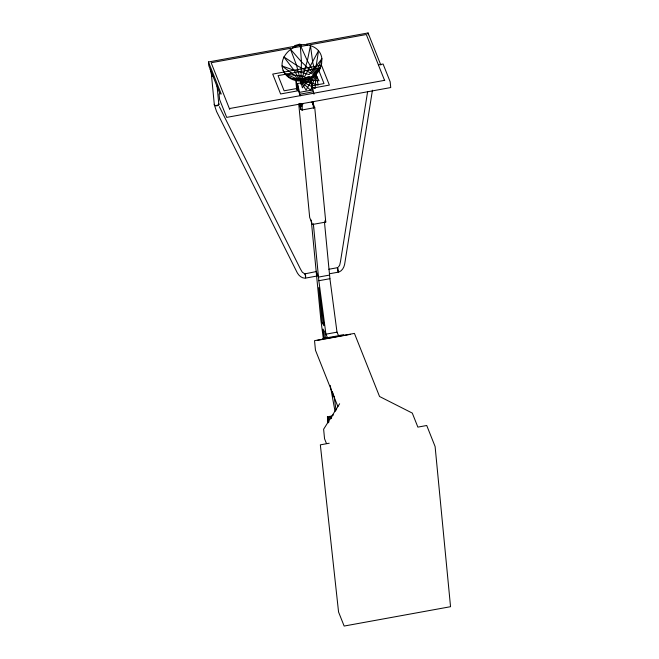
<?xml version="1.0" encoding="UTF-8"?>
<svg xmlns="http://www.w3.org/2000/svg" width="659" height="659" viewBox="0 0 659 659"><rect width="100%" height="100%" fill="white"/><g stroke="black" fill="none" stroke-linecap="round" stroke-linejoin="round"><path stroke-width="0.99" d="M321.633 63.256L321.889 58.692A20.454 17.035 -21.7 0 0 310.48 45.644C294.351 39.754 273.567 59.458 285.676 74.624A20.454 18.147 -24.9 0 0 304.054 80.653A20.454 18.147 -24.9 0 0 320.307 68.33L321.633 63.256C318.865 73.808 307.745 78.759 302.415 87.845L296.55 65.307L290.528 49.277L301.435 61.831L317.498 77.103L314.055 76.271L313.338 75.373C304.194 82.161 288.411 81.51 283.09 70.266M367.64 91.543L340.505 261.45L339.673 265.231L338.281 267.15M372.45 90.184L344.97 262.266C344.558 266.203 342.935 270.33 339.064 272.01M304.862 273.872L316.435 271.516M337.359 267.966L337.795 268.345M329.648 273.732L338.248 272.167L337.383 267.826M304.886 273.732L305.669 275.899L305.545 277.744M339.64 403.753L323.627 429.215L324.549 438.754L326.419 443.449M305.562 277.777L305.29 274.259M338.248 272.167L337.779 268.345M327.334 337.68L338.594 335.728L338.841 336.37M309.697 76.518L301.517 78.726M294.68 45.636L299.969 44.054M308.288 77.095L303.239 78.602L300.397 78.734M220.09 94.097L208.829 65.785L208.458 61.971L295.331 46.179M299.367 45.438L301.394 45.076M306.443 44.153L368.06 32.95L380.828 65.035M290.734 48.264L211.144 62.737L229.736 109.476M292.753 47.901L307.868 45.15M309.878 44.779L366.305 34.523L384.543 80.349M319.483 65.587L272.711 74.096L280.61 93.957L298.346 90.736M378.653 64.821L383.085 64.014L390.177 81.831L390.729 87.556L226.696 117.384L219.604 99.567L219.052 93.85M295.751 79.904L296.583 88.545L297.283 90.299L298.115 90.151L297.481 83.569L310.776 81.148L313.972 94.155M311.666 85.802L324.014 83.561L317.976 68.371L278.073 75.628L284.12 90.818L297.415 88.397L300.364 95.794M311.649 88.314L329.376 85.085L321.477 65.225M313.041 91.815L299.738 94.237L299.557 92.334L312.86 89.912M229.645 108.521L384.815 80.299M300.471 103.793A5.684 0.741 79.7 0 0 301.814 104.048L303.478 103.743M311.237 102.334L312.893 102.03L313.486 108.175M298.749 104.089L309.681 217.47L312.465 224.48L325.768 222.067L314.747 107.656L301.443 110.078L299.005 103.941M328.857 269.259L337.466 267.694M305.751 278.073L317.218 275.989M329.574 275.075L318.486 277.085L316.163 271.244M327.515 337.738L325.925 334.179L318.841 280.718L329.92 278.699L324.442 221.828M322.185 322.745L323.841 325.653L318.791 287.588L322.185 322.745L324.195 322.375M325.925 334.179L337.004 332.161L338.594 335.728M327.614 337.952L322.968 338.429L322.894 339.492M338.693 335.933L341.354 335.447M317.276 340.39L323.923 339.187L323.577 338.306L328.009 337.499L328.355 338.38L338.429 336.543M324.813 339.023L327.474 338.537M350.522 334.344L339.443 336.362L339.088 335.489L343.528 334.681L343.874 335.555M327.91 422.361L327.416 416.801L332.169 415.936M327.416 416.801L327.77 417.74L331.807 417.007M331.592 418.457L327.894 419.132L328.973 421.991M329.203 443.235L320.34 444.85L338.561 612.03L344.146 626.05L450.542 606.7L435.105 446.53L426.735 425.5L417.872 427.114L412.295 413.094L379.543 396.496L354.435 333.405L314.532 340.662L315.455 350.193L337.894 406.595M213.615 76.271L213.03 76.255A2.274 1.219 -5.5 0 1 211.836 74.5M304.952 278.213C300.726 278.016 297.909 274.581 296.361 270.989L216.556 111.519L214.381 104.938M304.013 273.378L302.259 272.151L300.364 268.872L219.365 106.684M304.969 273.6L305.274 274.259M333.174 414.684L332.976 415.541M300.282 45.158L307.349 60.76L319.096 80.81L303.585 79.484L300.809 84.138L301.435 61.831L300.273 45.133M308.692 77.96L309.162 79.08M312.654 102.4L314.747 107.656M325.068 220.312L325.768 222.067M208.458 61.971L221.226 94.056M297.481 83.569L299.557 92.334M332.284 391.471L333.223 396.454L332.688 392.451M330.25 385.375L335.052 411.463M329.92 278.699L337.004 332.161M334.113 396.026L336.008 410.31M325.472 338.009L324.681 331.996L323.025 329.088L324.22 338.108M323.256 338.026L320.851 319.87L311.229 220.048M368.06 32.95L368.241 34.853M311.287 77.597L312.242 87.581L311.55 85.827L310.71 77.177M310.776 81.148L311.048 83.973M301.814 104.048L302.407 110.193M313.354 223.846L318.841 280.718M299.985 103.323L300.578 109.468M296.319 80.316L297.283 90.299M217.075 86.164L218.846 104.517M212.083 73.965L211.728 75.769L210.221 69.294M211.473 75.126L214.323 104.69M327.77 417.74L328.223 422.839M312.893 102.03A5.684 0.741 79.7 0 1 312.712 104.699M218.549 103.545A2.265 1.054 -12.2 0 1 216.712 105.399A2.265 1.054 -12.2 0 1 214.455 104.369M218.607 103.916A2.274 1.219 -5.5 0 1 216.753 105.819A2.274 1.219 -5.5 0 1 214.43 104.369M316.098 66.238L315.183 88.454L297.893 79.212L285.487 74.047L304.73 76.493L318.569 50.628L316.098 66.238L309.195 74.607L294.021 70.258L281.986 65.949L294.507 75.348L310.71 90.341L316.592 71.329L321.889 58.692L316.098 66.238M310.48 45.644L307.349 60.76L301.657 79.986L293.395 78.998L303.264 80.826L318.256 84.97L312.72 62.366L310.48 45.644M314.055 76.271L306.04 90.118L294.021 70.258L283.831 56.88L296.55 65.307L313.873 74.829L320.035 67.762L314.055 76.271"/></g></svg>
